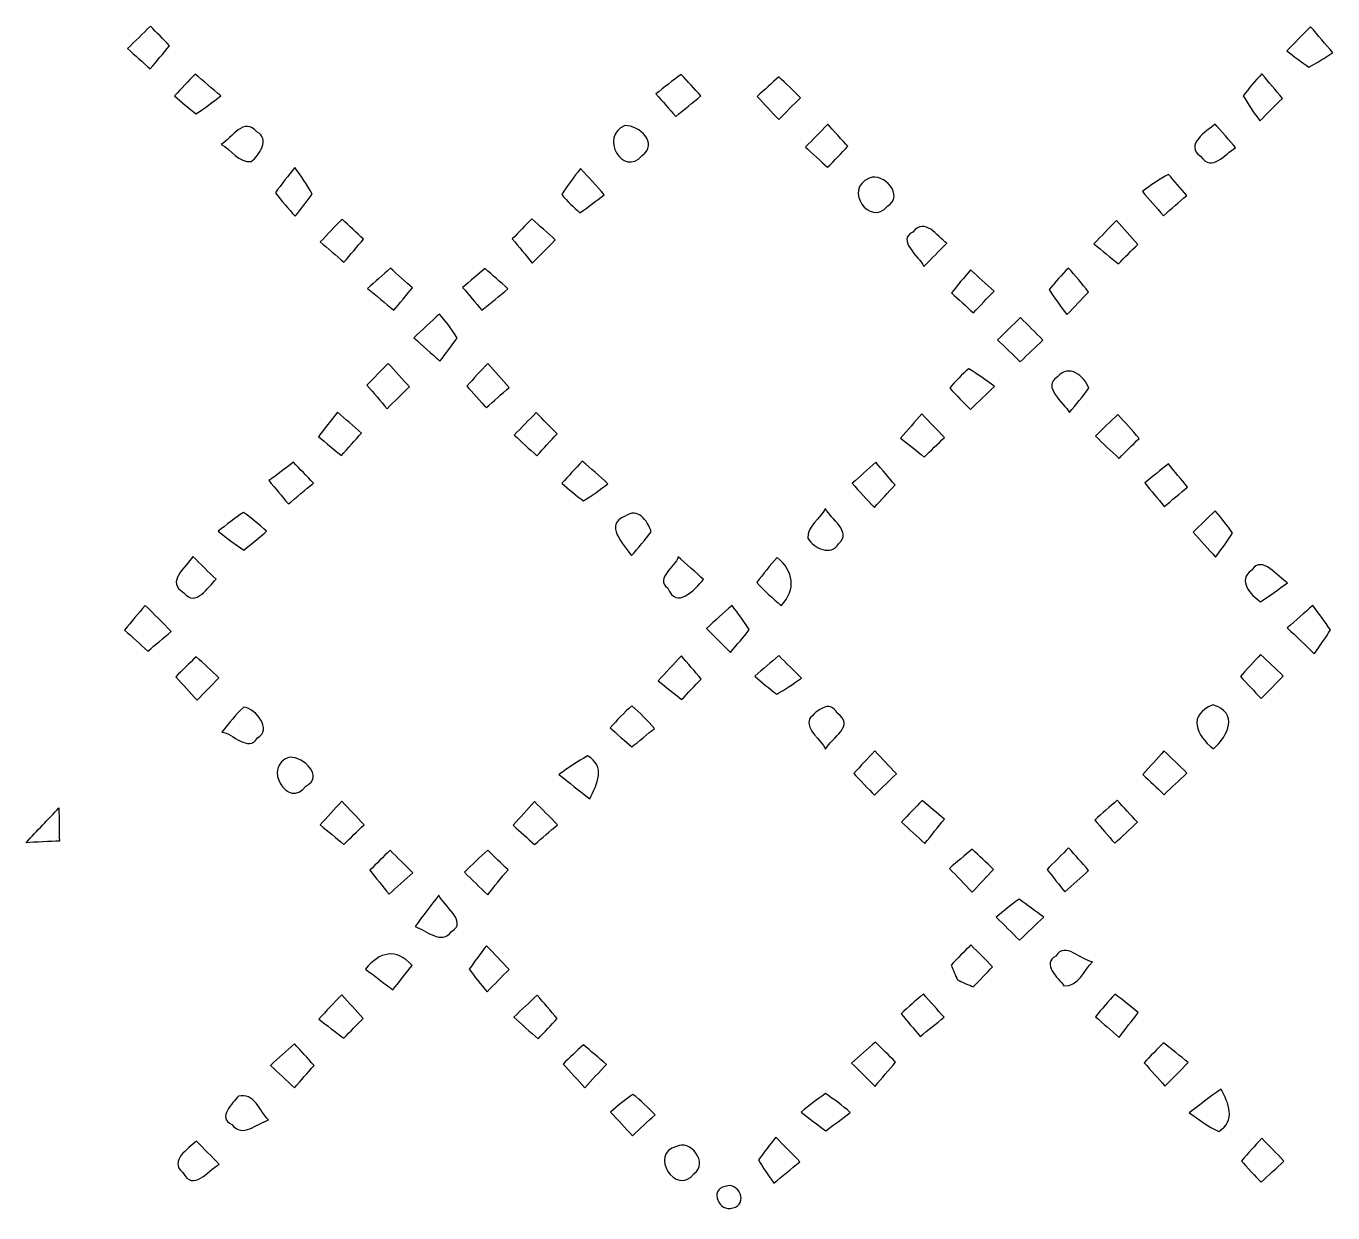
# Model space of a CAD drawing. Header units: centimetres. Extents: x -6.4 to 6.4, y -8.8 to 8.8.
# Drawn here: x -2.45 to 2.075, y -8.78 to -4.67 of the extents above; entities that cross this region are included whole.
import ezdxf

# ---------------------------------------------------------------- set-up
doc = ezdxf.new("R2010")
doc.units = ezdxf.units.CM
doc.header["$MEASUREMENT"] = 0
doc.layers.add('Camada 1', color=7, linetype='Continuous')

msp = doc.modelspace()

# ---------------------------------------------------------------- linework, layer by layer
at = {"layer": 'Camada 1'}
for points, knots in [([(-2.09868, -4.74839), (-2.07222, -4.72227), (-2.04576, -4.69618), (-2.0193, -4.67042), (-2.0193, -4.67042), (-1.99743, -4.69299), (-1.9752, -4.71557), (-1.95297, -4.73816), (-1.95297, -4.73816), (-1.97555, -4.76496), (-1.99777, -4.79142), (-2.01999, -4.81858), (-2.01999, -4.81858), (-2.04645, -4.79495), (-2.07256, -4.77166), (-2.09868, -4.74839)], [0, 0, 0, 0, 0.2, 0.2, 0.2, 0.2, 0.4, 0.4, 0.4, 0.4, 0.6, 0.6, 0.6, 0.6, 1, 1, 1, 1]), ([(1.91593, -4.7558), (1.9431, -4.72792), (1.97061, -4.70005), (1.99848, -4.67254), (1.99848, -4.67254), (2.02388, -4.70252), (2.04964, -4.73251), (2.07539, -4.76284), (2.07539, -4.76284), (2.04752, -4.77943), (2.02106, -4.79812), (1.99214, -4.81259), (1.99214, -4.81259), (1.96603, -4.79424), (1.94062, -4.77519), (1.91593, -4.7558)], [0, 0, 0, 0, 0.2, 0.2, 0.2, 0.2, 0.4, 0.4, 0.4, 0.4, 0.6, 0.6, 0.6, 0.6, 1, 1, 1, 1]), ([(-1.9364, -4.91208), (-1.9124, -4.88667), (-1.88877, -4.86163), (-1.86477, -4.83658), (-1.86477, -4.83658), (-1.83515, -4.86127), (-1.80552, -4.88667), (-1.77587, -4.91208), (-1.77587, -4.91208), (-1.8041, -4.93323), (-1.83198, -4.95511), (-1.86195, -4.97382), (-1.86195, -4.97382), (-1.8877, -4.95406), (-1.9124, -4.9336), (-1.9364, -4.91208)], [0, 0, 0, 0, 0.2, 0.2, 0.2, 0.2, 0.4, 0.4, 0.4, 0.4, 0.6, 0.6, 0.6, 0.6, 1, 1, 1, 1]), ([(-0.26882, -4.90502), (-0.24024, -4.88173), (-0.21132, -4.85951), (-0.18133, -4.83799), (-0.18133, -4.83799), (-0.15875, -4.86268), (-0.13616, -4.88738), (-0.11324, -4.91208), (-0.11324, -4.91208), (-0.14216, -4.93606), (-0.1711, -4.95969), (-0.20038, -4.98298), (-0.20038, -4.98298), (-0.22331, -4.95687), (-0.24623, -4.93077), (-0.26882, -4.90502)], [0, 0, 0, 0, 0.2, 0.2, 0.2, 0.2, 0.4, 0.4, 0.4, 0.4, 0.6, 0.6, 0.6, 0.6, 1, 1, 1, 1]), ([(1.7653, -4.91137), (1.7854, -4.88492), (1.80657, -4.85985), (1.8295, -4.83588), (1.8295, -4.83588), (1.85313, -4.86375), (1.87713, -4.89196), (1.90076, -4.92054), (1.90076, -4.92054), (1.87466, -4.94629), (1.84855, -4.9724), (1.82279, -4.99886), (1.82279, -4.99886), (1.80233, -4.97028), (1.78118, -4.94205), (1.7653, -4.91137)], [0, 0, 0, 0, 0.2, 0.2, 0.2, 0.2, 0.4, 0.4, 0.4, 0.4, 0.6, 0.6, 0.6, 0.6, 1, 1, 1, 1]), ([(0.08183, -4.91384), (0.10688, -4.89091), (0.13194, -4.86833), (0.15699, -4.84575), (0.15699, -4.84575), (0.18167, -4.86974), (0.20672, -4.89408), (0.23176, -4.91842), (0.23176, -4.91842), (0.20637, -4.94347), (0.18133, -4.96887), (0.15628, -4.99426), (0.15628, -4.99426), (0.13124, -4.96746), (0.10653, -4.9403), (0.08183, -4.91384)], [0, 0, 0, 0, 0.2, 0.2, 0.2, 0.2, 0.4, 0.4, 0.4, 0.4, 0.6, 0.6, 0.6, 0.6, 1, 1, 1, 1]), ([(-1.77446, -5.08), (-1.73708, -5.05741), (-1.69545, -4.98228), (-1.65099, -5.03695), (-1.65099, -5.03695), (-1.60548, -5.05882), (-1.64182, -5.1188), (-1.6704, -5.13927), (-1.6704, -5.13927), (-1.71379, -5.1449), (-1.73989, -5.09729), (-1.77446, -5.08)], [0, 0, 0, 0, 0.25, 0.25, 0.25, 0.25, 0.5, 0.5, 0.5, 0.5, 1, 1, 1, 1]), ([(-0.37711, -5.01509), (-0.32561, -5.01261), (-0.25893, -5.07753), (-0.31679, -5.1188), (-0.31679, -5.1188), (-0.38488, -5.19535), (-0.4646, -5.05178), (-0.37711, -5.01509)], [0, 0, 0, 0, 0.3333333, 0.3333333, 0.3333333, 0.3333333, 1, 1, 1, 1]), ([(0.2494, -5.08952), (0.27445, -5.06306), (0.3002, -5.0366), (0.32597, -5.01049), (0.32597, -5.01049), (0.34325, -5.02954), (0.37853, -5.06764), (0.39616, -5.08669), (0.39616, -5.08669), (0.37287, -5.11104), (0.34924, -5.13537), (0.32561, -5.15937), (0.32561, -5.15937), (0.30656, -5.14173), (0.26846, -5.1068), (0.2494, -5.08952)], [0, 0, 0, 0, 0.2, 0.2, 0.2, 0.2, 0.4, 0.4, 0.4, 0.4, 0.6, 0.6, 0.6, 0.6, 1, 1, 1, 1]), ([(1.61712, -5.12127), (1.56069, -5.08458), (1.63688, -5.03307), (1.66792, -5.00979), (1.66792, -5.00979), (1.68556, -5.03025), (1.72049, -5.07083), (1.73813, -5.09128), (1.73813, -5.09128), (1.70074, -5.11422), (1.65734, -5.17701), (1.61712, -5.12127)], [0, 0, 0, 0, 0.25, 0.25, 0.25, 0.25, 0.5, 0.5, 0.5, 0.5, 1, 1, 1, 1]), ([(-1.58679, -5.24791), (-1.56632, -5.21723), (-1.54235, -5.18865), (-1.5194, -5.15972), (-1.5194, -5.15972), (-1.49895, -5.19007), (-1.47601, -5.21864), (-1.45944, -5.2518), (-1.45944, -5.2518), (-1.47849, -5.2779), (-1.49789, -5.30331), (-1.51835, -5.3287), (-1.51835, -5.3287), (-1.54235, -5.3026), (-1.56527, -5.27578), (-1.58679, -5.24791)], [0, 0, 0, 0, 0.2, 0.2, 0.2, 0.2, 0.4, 0.4, 0.4, 0.4, 0.6, 0.6, 0.6, 0.6, 1, 1, 1, 1]), ([(-0.59477, -5.25392), (-0.57538, -5.22252), (-0.55245, -5.19324), (-0.53057, -5.16361), (-0.53057, -5.16361), (-0.5027, -5.1936), (-0.47519, -5.22357), (-0.44767, -5.25426), (-0.44767, -5.25426), (-0.47554, -5.27578), (-0.50341, -5.2966), (-0.53199, -5.31671), (-0.53199, -5.31671), (-0.55457, -5.29731), (-0.57572, -5.27649), (-0.59477, -5.25392)], [0, 0, 0, 0, 0.2, 0.2, 0.2, 0.2, 0.4, 0.4, 0.4, 0.4, 0.6, 0.6, 0.6, 0.6, 1, 1, 1, 1]), ([(0.46989, -5.19711), (0.51893, -5.17348), (0.59443, -5.26062), (0.53269, -5.29342), (0.53269, -5.29342), (0.47237, -5.36751), (0.37853, -5.23487), (0.46989, -5.19711)], [0, 0, 0, 0, 0.3333333, 0.3333333, 0.3333333, 0.3333333, 1, 1, 1, 1]), ([(1.41569, -5.24262), (1.44463, -5.22111), (1.4746, -5.20135), (1.506, -5.18371), (1.506, -5.18371), (1.52681, -5.20805), (1.54763, -5.23239), (1.56915, -5.25673), (1.56915, -5.25673), (1.54199, -5.28002), (1.51553, -5.30331), (1.48907, -5.32729), (1.48907, -5.32729), (1.46437, -5.29872), (1.43968, -5.27085), (1.41569, -5.24262)], [0, 0, 0, 0, 0.2, 0.2, 0.2, 0.2, 0.4, 0.4, 0.4, 0.4, 0.6, 0.6, 0.6, 0.6, 1, 1, 1, 1]), ([(-1.43121, -5.4176), (-1.40652, -5.39114), (-1.38148, -5.36468), (-1.35607, -5.33929), (-1.35607, -5.33929), (-1.33139, -5.36222), (-1.30668, -5.38514), (-1.28164, -5.40843), (-1.28164, -5.40843), (-1.30457, -5.43489), (-1.32679, -5.46135), (-1.34937, -5.48815), (-1.34937, -5.48815), (-1.37653, -5.46452), (-1.40404, -5.44089), (-1.43121, -5.4176)], [0, 0, 0, 0, 0.2, 0.2, 0.2, 0.2, 0.4, 0.4, 0.4, 0.4, 0.6, 0.6, 0.6, 0.6, 1, 1, 1, 1]), ([(-0.69885, -5.33752), (-0.67168, -5.36187), (-0.64452, -5.38621), (-0.61736, -5.4109), (-0.61736, -5.4109), (-0.64381, -5.43736), (-0.67027, -5.46417), (-0.69708, -5.49098), (-0.69708, -5.49098), (-0.72036, -5.46276), (-0.74329, -5.43489), (-0.76658, -5.40737), (-0.76658, -5.40737), (-0.744, -5.38409), (-0.72143, -5.36081), (-0.69885, -5.33752)], [0, 0, 0, 0, 0.2, 0.2, 0.2, 0.2, 0.4, 0.4, 0.4, 0.4, 0.6, 0.6, 0.6, 0.6, 1, 1, 1, 1]), ([(0.62089, -5.38339), (0.66498, -5.33259), (0.70202, -5.39644), (0.73837, -5.4222), (0.73837, -5.4222), (0.71191, -5.44865), (0.68579, -5.47546), (0.65933, -5.50228), (0.65933, -5.50228), (0.6424, -5.4691), (0.56339, -5.4109), (0.62089, -5.38339)], [0, 0, 0, 0, 0.25, 0.25, 0.25, 0.25, 0.5, 0.5, 0.5, 0.5, 1, 1, 1, 1]), ([(1.24812, -5.4243), (1.27387, -5.39715), (1.29962, -5.37033), (1.32574, -5.34353), (1.32574, -5.34353), (1.35008, -5.37104), (1.37478, -5.39855), (1.39982, -5.42642), (1.39982, -5.42642), (1.37724, -5.44865), (1.35466, -5.47088), (1.33278, -5.4938), (1.33278, -5.4938), (1.30422, -5.47051), (1.27599, -5.44759), (1.24812, -5.4243)], [0, 0, 0, 0, 0.2, 0.2, 0.2, 0.2, 0.4, 0.4, 0.4, 0.4, 0.6, 0.6, 0.6, 0.6, 1, 1, 1, 1]), ([(-1.26787, -5.57917), (-1.24142, -5.55554), (-1.21462, -5.53225), (-1.18816, -5.50898), (-1.18816, -5.50898), (-1.1691, -5.52591), (-1.131, -5.56012), (-1.11195, -5.57705), (-1.11195, -5.57705), (-1.12818, -5.59647), (-1.15992, -5.63457), (-1.17615, -5.65396), (-1.17615, -5.65396), (-1.20685, -5.62892), (-1.23754, -5.60422), (-1.26787, -5.57917)], [0, 0, 0, 0, 0.2, 0.2, 0.2, 0.2, 0.4, 0.4, 0.4, 0.4, 0.6, 0.6, 0.6, 0.6, 1, 1, 1, 1]), ([(-0.86042, -5.50969), (-0.83431, -5.53332), (-0.80822, -5.55625), (-0.78139, -5.57988), (-0.78139, -5.57988), (-0.81104, -5.60528), (-0.84101, -5.62997), (-0.87171, -5.65431), (-0.87171, -5.65431), (-0.89393, -5.62785), (-0.91617, -5.60139), (-0.93839, -5.5753), (-0.93839, -5.5753), (-0.91263, -5.55342), (-0.88652, -5.53154), (-0.86042, -5.50969)], [0, 0, 0, 0, 0.2, 0.2, 0.2, 0.2, 0.4, 0.4, 0.4, 0.4, 0.6, 0.6, 0.6, 0.6, 1, 1, 1, 1]), ([(0.82055, -5.51427), (0.84737, -5.53861), (0.87488, -5.56331), (0.90204, -5.58799), (0.90204, -5.58799), (0.87806, -5.61304), (0.85407, -5.63808), (0.83043, -5.66349), (0.83043, -5.66349), (0.80503, -5.6402), (0.77964, -5.61693), (0.75459, -5.59435), (0.75459, -5.59435), (0.77645, -5.56753), (0.79833, -5.54073), (0.82055, -5.51427)], [0, 0, 0, 0, 0.2, 0.2, 0.2, 0.2, 0.4, 0.4, 0.4, 0.4, 0.6, 0.6, 0.6, 0.6, 1, 1, 1, 1]), ([(1.0929, -5.5827), (1.11407, -5.55695), (1.13629, -5.53191), (1.15992, -5.50827), (1.15992, -5.50827), (1.18356, -5.53507), (1.20685, -5.56294), (1.22943, -5.59118), (1.22943, -5.59118), (1.20438, -5.61693), (1.17934, -5.64303), (1.15464, -5.66914), (1.15464, -5.66914), (1.13312, -5.64091), (1.1109, -5.61269), (1.0929, -5.5827)], [0, 0, 0, 0, 0.2, 0.2, 0.2, 0.2, 0.4, 0.4, 0.4, 0.4, 0.6, 0.6, 0.6, 0.6, 1, 1, 1, 1]), ([(-1.10771, -5.74957), (-1.07809, -5.72206), (-1.04846, -5.69419), (-1.01847, -5.66737), (-1.01847, -5.66737), (-0.99589, -5.69312), (-0.97542, -5.72099), (-0.95744, -5.75062), (-0.95744, -5.75062), (-0.97683, -5.77778), (-0.99659, -5.8046), (-1.01706, -5.83106), (-1.01706, -5.83106), (-1.04739, -5.80354), (-1.07738, -5.77639), (-1.10771, -5.74957)], [0, 0, 0, 0, 0.2, 0.2, 0.2, 0.2, 0.4, 0.4, 0.4, 0.4, 0.6, 0.6, 0.6, 0.6, 1, 1, 1, 1]), ([(0.91405, -5.75734), (0.94051, -5.73158), (0.96697, -5.70547), (0.99342, -5.67972), (0.99342, -5.67972), (1.01917, -5.70547), (1.04527, -5.73158), (1.07138, -5.75804), (1.07138, -5.75804), (1.04493, -5.78272), (1.01847, -5.80743), (0.99272, -5.83282), (0.99272, -5.83282), (0.97296, -5.81413), (0.9338, -5.77639), (0.91405, -5.75734)], [0, 0, 0, 0, 0.2, 0.2, 0.2, 0.2, 0.4, 0.4, 0.4, 0.4, 0.6, 0.6, 0.6, 0.6, 1, 1, 1, 1]), ([(-1.27, -5.91431), (-1.24529, -5.88892), (-1.22096, -5.86351), (-1.19627, -5.83847), (-1.19627, -5.83847), (-1.17193, -5.86527), (-1.14757, -5.89244), (-1.12289, -5.91996), (-1.12289, -5.91996), (-1.14899, -5.94465), (-1.17474, -5.97005), (-1.20015, -5.99546), (-1.20015, -5.99546), (-1.22273, -5.96723), (-1.246, -5.94042), (-1.27, -5.91431)], [0, 0, 0, 0, 0.2, 0.2, 0.2, 0.2, 0.4, 0.4, 0.4, 0.4, 0.6, 0.6, 0.6, 0.6, 1, 1, 1, 1]), ([(-0.92392, -5.91714), (-0.89992, -5.89033), (-0.87558, -5.86422), (-0.8509, -5.83847), (-0.8509, -5.83847), (-0.82656, -5.86598), (-0.80186, -5.89385), (-0.77716, -5.92137), (-0.77716, -5.92137), (-0.80327, -5.94501), (-0.82973, -5.9683), (-0.85619, -5.99157), (-0.85619, -5.99157), (-0.87312, -5.97288), (-0.90699, -5.93548), (-0.92392, -5.91714)], [0, 0, 0, 0, 0.2, 0.2, 0.2, 0.2, 0.4, 0.4, 0.4, 0.4, 0.6, 0.6, 0.6, 0.6, 1, 1, 1, 1]), ([(0.7486, -5.9242), (0.7687, -5.89986), (0.79058, -5.87728), (0.81421, -5.85681), (0.81421, -5.85681), (0.8449, -5.8755), (0.87417, -5.89704), (0.90382, -5.91819), (0.90382, -5.91819), (0.87595, -5.94465), (0.84842, -5.9711), (0.82091, -5.99756), (0.82091, -5.99756), (0.79621, -5.97358), (0.77116, -5.94959), (0.7486, -5.9242)], [0, 0, 0, 0, 0.2, 0.2, 0.2, 0.2, 0.4, 0.4, 0.4, 0.4, 0.6, 0.6, 0.6, 0.6, 1, 1, 1, 1]), ([(1.12218, -5.88468), (1.16134, -5.83917), (1.2132, -5.88044), (1.22977, -5.9242), (1.22977, -5.9242), (1.2086, -5.95312), (1.18638, -5.98099), (1.16311, -6.0085), (1.16311, -6.0085), (1.1444, -5.97429), (1.06503, -5.91889), (1.12218, -5.88468)], [0, 0, 0, 0, 0.25, 0.25, 0.25, 0.25, 0.5, 0.5, 0.5, 0.5, 1, 1, 1, 1]), ([(-1.37159, -6.00745), (-1.34408, -6.03144), (-1.31655, -6.05542), (-1.28905, -6.08012), (-1.28905, -6.08012), (-1.31197, -6.10551), (-1.33526, -6.13127), (-1.35819, -6.15738), (-1.35819, -6.15738), (-1.38465, -6.1355), (-1.41145, -6.11363), (-1.43756, -6.09211), (-1.43756, -6.09211), (-1.41569, -6.06354), (-1.39381, -6.03532), (-1.37159, -6.00745)], [0, 0, 0, 0, 0.2, 0.2, 0.2, 0.2, 0.4, 0.4, 0.4, 0.4, 0.6, 0.6, 0.6, 0.6, 1, 1, 1, 1]), ([(-0.75988, -6.08646), (-0.73447, -6.06036), (-0.70908, -6.03462), (-0.68367, -6.00886), (-0.68367, -6.00886), (-0.6597, -6.03284), (-0.6357, -6.05754), (-0.61136, -6.08188), (-0.61136, -6.08188), (-0.63465, -6.10729), (-0.65792, -6.13304), (-0.68121, -6.15879), (-0.68121, -6.15879), (-0.70767, -6.13445), (-0.73377, -6.11046), (-0.75988, -6.08646)], [0, 0, 0, 0, 0.2, 0.2, 0.2, 0.2, 0.4, 0.4, 0.4, 0.4, 0.6, 0.6, 0.6, 0.6, 1, 1, 1, 1]), ([(0.65158, -6.01345), (0.67768, -6.04061), (0.70379, -6.06777), (0.73025, -6.09528), (0.73025, -6.09528), (0.70696, -6.11752), (0.68333, -6.14009), (0.6604, -6.16267), (0.6604, -6.16267), (0.63287, -6.14079), (0.60537, -6.11893), (0.57784, -6.0974), (0.57784, -6.0974), (0.60218, -6.06918), (0.62688, -6.04131), (0.65158, -6.01345)], [0, 0, 0, 0, 0.2, 0.2, 0.2, 0.2, 0.4, 0.4, 0.4, 0.4, 0.6, 0.6, 0.6, 0.6, 1, 1, 1, 1]), ([(1.33068, -6.0152), (1.35573, -6.04237), (1.38041, -6.06989), (1.40475, -6.09811), (1.40475, -6.09811), (1.38112, -6.12104), (1.35784, -6.14398), (1.3349, -6.16725), (1.3349, -6.16725), (1.30703, -6.14221), (1.27987, -6.11645), (1.25341, -6.09035), (1.25341, -6.09035), (1.27881, -6.06495), (1.30457, -6.0399), (1.33068, -6.0152)], [0, 0, 0, 0, 0.2, 0.2, 0.2, 0.2, 0.4, 0.4, 0.4, 0.4, 0.6, 0.6, 0.6, 0.6, 1, 1, 1, 1]), ([(-1.60937, -6.24451), (-1.5808, -6.22335), (-1.55222, -6.20218), (-1.524, -6.18067), (-1.524, -6.18067), (-1.50142, -6.20465), (-1.47849, -6.22864), (-1.4552, -6.25264), (-1.4552, -6.25264), (-1.48378, -6.27732), (-1.5127, -6.30166), (-1.54199, -6.32529), (-1.54199, -6.32529), (-1.56457, -6.29813), (-1.58715, -6.27097), (-1.60937, -6.24451)], [0, 0, 0, 0, 0.2, 0.2, 0.2, 0.2, 0.4, 0.4, 0.4, 0.4, 0.6, 0.6, 0.6, 0.6, 1, 1, 1, 1]), ([(-0.59477, -6.25369), (-0.5715, -6.22828), (-0.54785, -6.20289), (-0.52458, -6.17748), (-0.52458, -6.17748), (-0.49388, -6.20218), (-0.46426, -6.22828), (-0.43532, -6.25544), (-0.43532, -6.25544), (-0.46248, -6.27661), (-0.49072, -6.29637), (-0.51964, -6.31472), (-0.51964, -6.31472), (-0.54575, -6.29532), (-0.5708, -6.27486), (-0.59477, -6.25369)], [0, 0, 0, 0, 0.2, 0.2, 0.2, 0.2, 0.4, 0.4, 0.4, 0.4, 0.6, 0.6, 0.6, 0.6, 1, 1, 1, 1]), ([(0.41063, -6.25369), (0.4378, -6.22935), (0.46531, -6.20501), (0.49247, -6.18067), (0.49247, -6.18067), (0.51469, -6.20676), (0.53693, -6.23288), (0.55915, -6.25934), (0.55915, -6.25934), (0.53516, -6.28509), (0.51118, -6.31119), (0.48753, -6.3373), (0.48753, -6.3373), (0.46143, -6.30977), (0.43568, -6.28156), (0.41063, -6.25369)], [0, 0, 0, 0, 0.2, 0.2, 0.2, 0.2, 0.4, 0.4, 0.4, 0.4, 0.6, 0.6, 0.6, 0.6, 1, 1, 1, 1]), ([(1.42416, -6.25193), (1.45097, -6.23005), (1.47849, -6.20818), (1.506, -6.18666), (1.506, -6.18666), (1.52788, -6.21312), (1.5501, -6.23992), (1.57232, -6.26709), (1.57232, -6.26709), (1.54515, -6.28896), (1.51835, -6.31189), (1.49153, -6.33448), (1.49153, -6.33448), (1.46897, -6.3066), (1.44638, -6.27944), (1.42416, -6.25193)], [0, 0, 0, 0, 0.2, 0.2, 0.2, 0.2, 0.4, 0.4, 0.4, 0.4, 0.6, 0.6, 0.6, 0.6, 1, 1, 1, 1]), ([(-0.37499, -6.36798), (-0.33197, -6.33552), (-0.2981, -6.38245), (-0.28575, -6.42126), (-0.28575, -6.42126), (-0.30656, -6.45018), (-0.32948, -6.4777), (-0.35382, -6.50416), (-0.35382, -6.50416), (-0.37889, -6.46606), (-0.45191, -6.39444), (-0.37499, -6.36798)], [0, 0, 0, 0, 0.25, 0.25, 0.25, 0.25, 0.5, 0.5, 0.5, 0.5, 1, 1, 1, 1]), ([(-1.7854, -6.4195), (-1.75612, -6.39726), (-1.72755, -6.37399), (-1.69686, -6.35458), (-1.69686, -6.35458), (-1.66933, -6.3747), (-1.64287, -6.39655), (-1.61748, -6.41984), (-1.61748, -6.41984), (-1.64287, -6.44277), (-1.66933, -6.4643), (-1.6965, -6.48511), (-1.6965, -6.48511), (-1.7279, -6.46499), (-1.75612, -6.44172), (-1.7854, -6.4195)], [0, 0, 0, 0, 0.2, 0.2, 0.2, 0.2, 0.4, 0.4, 0.4, 0.4, 0.6, 0.6, 0.6, 0.6, 1, 1, 1, 1]), ([(0.25717, -6.44418), (0.25471, -6.4015), (0.29951, -6.3754), (0.3182, -6.34118), (0.3182, -6.34118), (0.33584, -6.3768), (0.41205, -6.4216), (0.36371, -6.46289), (0.36371, -6.46289), (0.33937, -6.50769), (0.27693, -6.47805), (0.25717, -6.44418)], [0, 0, 0, 0, 0.25, 0.25, 0.25, 0.25, 0.5, 0.5, 0.5, 0.5, 1, 1, 1, 1]), ([(1.59137, -6.42301), (1.61678, -6.39833), (1.64217, -6.37399), (1.66792, -6.34929), (1.66792, -6.34929), (1.68909, -6.37363), (1.70921, -6.39903), (1.7279, -6.42584), (1.7279, -6.42584), (1.71026, -6.45478), (1.68945, -6.48158), (1.66933, -6.50909), (1.66933, -6.50909), (1.64324, -6.48017), (1.61712, -6.45159), (1.59137, -6.42301)], [0, 0, 0, 0, 0.2, 0.2, 0.2, 0.2, 0.4, 0.4, 0.4, 0.4, 0.6, 0.6, 0.6, 0.6, 1, 1, 1, 1]), ([(-1.90358, -6.63292), (-1.96849, -6.59377), (-1.89688, -6.54755), (-1.87289, -6.50699), (-1.87289, -6.50699), (-1.84608, -6.53308), (-1.81926, -6.55954), (-1.79246, -6.586), (-1.79246, -6.586), (-1.82104, -6.61387), (-1.86231, -6.68372), (-1.90358, -6.63292)], [0, 0, 0, 0, 0.25, 0.25, 0.25, 0.25, 0.5, 0.5, 0.5, 0.5, 1, 1, 1, 1]), ([(-0.22825, -6.61634), (-0.27305, -6.58176), (-0.20109, -6.54261), (-0.19156, -6.50875), (-0.19156, -6.50875), (-0.16968, -6.52814), (-0.12593, -6.56695), (-0.10407, -6.58636), (-0.10407, -6.58636), (-0.13511, -6.62235), (-0.19719, -6.69254), (-0.22825, -6.61634)], [0, 0, 0, 0, 0.25, 0.25, 0.25, 0.25, 0.5, 0.5, 0.5, 0.5, 1, 1, 1, 1]), ([(0.08042, -6.59729), (0.10266, -6.56731), (0.12629, -6.53837), (0.15098, -6.51016), (0.15098, -6.51016), (0.20884, -6.55954), (0.21731, -6.61846), (0.1651, -6.67773), (0.1651, -6.67773), (0.13582, -6.65161), (0.10617, -6.62657), (0.08042, -6.59729)], [0, 0, 0, 0, 0.25, 0.25, 0.25, 0.25, 0.5, 0.5, 0.5, 0.5, 1, 1, 1, 1]), ([(1.79422, -6.55425), (1.8302, -6.50027), (1.88453, -6.57789), (1.91805, -6.59799), (1.91805, -6.59799), (1.8877, -6.62094), (1.85666, -6.64316), (1.82491, -6.66433), (1.82491, -6.66433), (1.79105, -6.63999), (1.74378, -6.59058), (1.79422, -6.55425)], [0, 0, 0, 0, 0.25, 0.25, 0.25, 0.25, 0.5, 0.5, 0.5, 0.5, 1, 1, 1, 1]), ([(-2.03763, -6.67631), (-2.0073, -6.70594), (-1.97767, -6.73629), (-1.94804, -6.76733), (-1.94804, -6.76733), (-1.9752, -6.78956), (-2.00166, -6.81248), (-2.02847, -6.83506), (-2.02847, -6.83506), (-2.05563, -6.81036), (-2.08244, -6.78602), (-2.10925, -6.76205), (-2.10925, -6.76205), (-2.08526, -6.73311), (-2.06162, -6.70453), (-2.03763, -6.67631)], [0, 0, 0, 0, 0.2, 0.2, 0.2, 0.2, 0.4, 0.4, 0.4, 0.4, 0.6, 0.6, 0.6, 0.6, 1, 1, 1, 1]), ([(-0.09384, -6.75604), (-0.06456, -6.72923), (-0.03493, -6.70277), (-0.00528, -6.67666), (-0.00528, -6.67666), (0.01517, -6.70348), (0.03493, -6.73135), (0.05432, -6.75993), (0.05432, -6.75993), (0.03386, -6.78744), (0.01093, -6.81284), (-0.01093, -6.8393), (-0.01093, -6.8393), (-0.0388, -6.81143), (-0.06631, -6.7839), (-0.09384, -6.75604)], [0, 0, 0, 0, 0.2, 0.2, 0.2, 0.2, 0.4, 0.4, 0.4, 0.4, 0.6, 0.6, 0.6, 0.6, 1, 1, 1, 1]), ([(1.91769, -6.75428), (1.94697, -6.72818), (1.97626, -6.70277), (2.00589, -6.67702), (2.00589, -6.67702), (2.02671, -6.70453), (2.04716, -6.7324), (2.06691, -6.76098), (2.06691, -6.76098), (2.05069, -6.78992), (2.02988, -6.81601), (2.01117, -6.84388), (2.01117, -6.84388), (1.97979, -6.81389), (1.94839, -6.7839), (1.91769, -6.75428)], [0, 0, 0, 0, 0.2, 0.2, 0.2, 0.2, 0.4, 0.4, 0.4, 0.4, 0.6, 0.6, 0.6, 0.6, 1, 1, 1, 1]), ([(-1.8609, -6.85446), (-1.83479, -6.87846), (-1.80869, -6.90279), (-1.78257, -6.9275), (-1.78257, -6.9275), (-1.80764, -6.95325), (-1.83303, -6.979), (-1.85807, -7.0051), (-1.85807, -7.0051), (-1.88277, -6.97793), (-1.90746, -6.95077), (-1.93216, -6.92396), (-1.93216, -6.92396), (-1.90853, -6.90068), (-1.88489, -6.8774), (-1.8609, -6.85446)], [0, 0, 0, 0, 0.2, 0.2, 0.2, 0.2, 0.4, 0.4, 0.4, 0.4, 0.6, 0.6, 0.6, 0.6, 1, 1, 1, 1]), ([(-0.26105, -6.93737), (-0.23424, -6.90845), (-0.20742, -6.88021), (-0.18097, -6.85129), (-0.18097, -6.85129), (-0.15804, -6.87775), (-0.13475, -6.90457), (-0.11219, -6.93173), (-0.11219, -6.93173), (-0.13475, -6.95501), (-0.15733, -6.979), (-0.17992, -7.00298), (-0.17992, -7.00298), (-0.20708, -6.98076), (-0.23424, -6.95888), (-0.26105, -6.93737)], [0, 0, 0, 0, 0.2, 0.2, 0.2, 0.2, 0.4, 0.4, 0.4, 0.4, 0.6, 0.6, 0.6, 0.6, 1, 1, 1, 1]), ([(0.07372, -6.9215), (0.10125, -6.89751), (0.12876, -6.87387), (0.15628, -6.85058), (0.15628, -6.85058), (0.18238, -6.87634), (0.20884, -6.90209), (0.23495, -6.92855), (0.23495, -6.92855), (0.20708, -6.9476), (0.17921, -6.96701), (0.14958, -6.98394), (0.14958, -6.98394), (0.12312, -6.96419), (0.09806, -6.94336), (0.07372, -6.9215)], [0, 0, 0, 0, 0.2, 0.2, 0.2, 0.2, 0.4, 0.4, 0.4, 0.4, 0.6, 0.6, 0.6, 0.6, 1, 1, 1, 1]), ([(1.82491, -6.84705), (1.85103, -6.87139), (1.87749, -6.89609), (1.90358, -6.92114), (1.90358, -6.92114), (1.88419, -6.9409), (1.84608, -6.97971), (1.82703, -6.99947), (1.82703, -6.99947), (1.80304, -6.97335), (1.77906, -6.94796), (1.75506, -6.92221), (1.75506, -6.92221), (1.77236, -6.9035), (1.80728, -6.86611), (1.82491, -6.84705)], [0, 0, 0, 0, 0.2, 0.2, 0.2, 0.2, 0.4, 0.4, 0.4, 0.4, 0.6, 0.6, 0.6, 0.6, 1, 1, 1, 1]), ([(0.26282, -7.06895), (0.2868, -7.04285), (0.33197, -7.00017), (0.35877, -7.0499), (0.35877, -7.0499), (0.42298, -7.09188), (0.34113, -7.13493), (0.31784, -7.17444), (0.31784, -7.17444), (0.30373, -7.13846), (0.24906, -7.11164), (0.26282, -7.06895)], [0, 0, 0, 0, 0.25, 0.25, 0.25, 0.25, 0.5, 0.5, 0.5, 0.5, 1, 1, 1, 1]), ([(-1.7727, -7.11517), (-1.748, -7.08518), (-1.72473, -7.0545), (-1.69615, -7.02839), (-1.69615, -7.02839), (-1.65417, -7.03509), (-1.59631, -7.106), (-1.64923, -7.13563), (-1.64923, -7.13563), (-1.68027, -7.18679), (-1.73426, -7.11941), (-1.7727, -7.11517)], [0, 0, 0, 0, 0.25, 0.25, 0.25, 0.25, 0.5, 0.5, 0.5, 0.5, 1, 1, 1, 1]), ([(-0.42757, -7.10035), (-0.40357, -7.0739), (-0.37958, -7.04744), (-0.35207, -7.02415), (-0.35207, -7.02415), (-0.32419, -7.04814), (-0.29915, -7.07531), (-0.2741, -7.10282), (-0.2741, -7.10282), (-0.29386, -7.1187), (-0.33267, -7.15044), (-0.35207, -7.16667), (-0.35207, -7.16667), (-0.37112, -7.1501), (-0.40886, -7.11694), (-0.42757, -7.10035)], [0, 0, 0, 0, 0.2, 0.2, 0.2, 0.2, 0.4, 0.4, 0.4, 0.4, 0.6, 0.6, 0.6, 0.6, 1, 1, 1, 1]), ([(1.66158, -7.17337), (1.60126, -7.12645), (1.57161, -7.0559), (1.66017, -7.02098), (1.66017, -7.02098), (1.74978, -7.04919), (1.7145, -7.12611), (1.66158, -7.17337)], [0, 0, 0, 0, 0.3333333, 0.3333333, 0.3333333, 0.3333333, 1, 1, 1, 1]), ([(0.41627, -7.25874), (0.44026, -7.23229), (0.4646, -7.20653), (0.48894, -7.18043), (0.48894, -7.18043), (0.51364, -7.20653), (0.53869, -7.23299), (0.56373, -7.25945), (0.56373, -7.25945), (0.53833, -7.28415), (0.51293, -7.30885), (0.48753, -7.3339), (0.48753, -7.3339), (0.46955, -7.31519), (0.43427, -7.27745), (0.41627, -7.25874)], [0, 0, 0, 0, 0.2, 0.2, 0.2, 0.2, 0.4, 0.4, 0.4, 0.4, 0.6, 0.6, 0.6, 0.6, 1, 1, 1, 1]), ([(1.41781, -7.26227), (1.4418, -7.23477), (1.46614, -7.2076), (1.49048, -7.18043), (1.49048, -7.18043), (1.51694, -7.20548), (1.54374, -7.23159), (1.5702, -7.25735), (1.5702, -7.25735), (1.54374, -7.28169), (1.51729, -7.30708), (1.49083, -7.33212), (1.49083, -7.33212), (1.46649, -7.30849), (1.44215, -7.2852), (1.41781, -7.26227)], [0, 0, 0, 0, 0.2, 0.2, 0.2, 0.2, 0.4, 0.4, 0.4, 0.4, 0.6, 0.6, 0.6, 0.6, 1, 1, 1, 1]), ([(-1.5374, -7.20266), (-1.48872, -7.20054), (-1.4171, -7.26897), (-1.48096, -7.3025), (-1.48096, -7.3025), (-1.5434, -7.38786), (-1.63547, -7.22982), (-1.5374, -7.20266)], [0, 0, 0, 0, 0.3333333, 0.3333333, 0.3333333, 0.3333333, 1, 1, 1, 1]), ([(-0.60501, -7.26227), (-0.57291, -7.23935), (-0.54081, -7.21606), (-0.50587, -7.19807), (-0.50587, -7.19807), (-0.44062, -7.23194), (-0.47378, -7.2965), (-0.49776, -7.34589), (-0.49776, -7.34589), (-0.53374, -7.31838), (-0.56973, -7.29051), (-0.60501, -7.26227)], [0, 0, 0, 0, 0.25, 0.25, 0.25, 0.25, 0.5, 0.5, 0.5, 0.5, 1, 1, 1, 1]), ([(-1.35714, -7.35471), (-1.33103, -7.38152), (-1.30527, -7.40903), (-1.27987, -7.43654), (-1.27987, -7.43654), (-1.30315, -7.45878), (-1.32644, -7.48171), (-1.34937, -7.50429), (-1.34937, -7.50429), (-1.37688, -7.48171), (-1.40441, -7.45912), (-1.43157, -7.43691), (-1.43157, -7.43691), (-1.40687, -7.40938), (-1.38219, -7.38187), (-1.35714, -7.35471)], [0, 0, 0, 0, 0.2, 0.2, 0.2, 0.2, 0.4, 0.4, 0.4, 0.4, 0.6, 0.6, 0.6, 0.6, 1, 1, 1, 1]), ([(-0.68967, -7.35612), (-0.66321, -7.38222), (-0.63641, -7.40903), (-0.60959, -7.4362), (-0.60959, -7.4362), (-0.63641, -7.45878), (-0.66286, -7.48171), (-0.68932, -7.505), (-0.68932, -7.505), (-0.71402, -7.48242), (-0.73871, -7.46019), (-0.76341, -7.43795), (-0.76341, -7.43795), (-0.73907, -7.41045), (-0.71437, -7.38292), (-0.68967, -7.35612)], [0, 0, 0, 0, 0.2, 0.2, 0.2, 0.2, 0.4, 0.4, 0.4, 0.4, 0.6, 0.6, 0.6, 0.6, 1, 1, 1, 1]), ([(0.65334, -7.35188), (0.67875, -7.3734), (0.70414, -7.39493), (0.73025, -7.4168), (0.73025, -7.4168), (0.70731, -7.44466), (0.68474, -7.47289), (0.6625, -7.50111), (0.6625, -7.50111), (0.63534, -7.47642), (0.60854, -7.45137), (0.58173, -7.42667), (0.58173, -7.42667), (0.60537, -7.40163), (0.62934, -7.37658), (0.65334, -7.35188)], [0, 0, 0, 0, 0.2, 0.2, 0.2, 0.2, 0.4, 0.4, 0.4, 0.4, 0.6, 0.6, 0.6, 0.6, 1, 1, 1, 1]), ([(1.2506, -7.41997), (1.27635, -7.39668), (1.30245, -7.3741), (1.32856, -7.35153), (1.32856, -7.35153), (1.35183, -7.37658), (1.37512, -7.40233), (1.39876, -7.42772), (1.39876, -7.42772), (1.3723, -7.45172), (1.3462, -7.47606), (1.32009, -7.5004), (1.32009, -7.5004), (1.29645, -7.47323), (1.27353, -7.44643), (1.2506, -7.41997)], [0, 0, 0, 0, 0.2, 0.2, 0.2, 0.2, 0.4, 0.4, 0.4, 0.4, 0.6, 0.6, 0.6, 0.6, 1, 1, 1, 1]), ([(-2.45004, -7.49828), (-2.45004, -7.49828), (-2.45004, -7.49828), (-2.45004, -7.49828), (-2.45004, -7.49828), (-2.42147, -7.49687), (-2.36361, -7.49406), (-2.33503, -7.49265), (-2.33503, -7.49265), (-2.33574, -7.45418), (-2.3361, -7.4161), (-2.33644, -7.37799), (-2.33644, -7.37799), (-2.37455, -7.41785), (-2.41299, -7.45771), (-2.45004, -7.49828)], [0, 0, 0, 0, 0.2, 0.2, 0.2, 0.2, 0.4, 0.4, 0.4, 0.4, 0.6, 0.6, 0.6, 0.6, 1, 1, 1, 1]), ([(-1.18957, -7.52474), (-1.16346, -7.55049), (-1.13736, -7.57624), (-1.1109, -7.60236), (-1.1109, -7.60236), (-1.13841, -7.62669), (-1.16592, -7.6514), (-1.19308, -7.67608), (-1.19308, -7.67608), (-1.21567, -7.64821), (-1.23789, -7.6207), (-1.25976, -7.59354), (-1.25976, -7.59354), (-1.23647, -7.57061), (-1.2132, -7.54768), (-1.18957, -7.52474)], [0, 0, 0, 0, 0.2, 0.2, 0.2, 0.2, 0.4, 0.4, 0.4, 0.4, 0.6, 0.6, 0.6, 0.6, 1, 1, 1, 1]), ([(-0.93239, -7.6006), (-0.90557, -7.57449), (-0.87877, -7.54909), (-0.85124, -7.52403), (-0.85124, -7.52403), (-0.82832, -7.54698), (-0.80468, -7.56954), (-0.78105, -7.59249), (-0.78105, -7.59249), (-0.80573, -7.62034), (-0.82868, -7.64928), (-0.85124, -7.67927), (-0.85124, -7.67927), (-0.87841, -7.65281), (-0.90523, -7.62635), (-0.93239, -7.6006)], [0, 0, 0, 0, 0.2, 0.2, 0.2, 0.2, 0.4, 0.4, 0.4, 0.4, 0.6, 0.6, 0.6, 0.6, 1, 1, 1, 1]), ([(0.74753, -7.58718), (0.77364, -7.56462), (0.8001, -7.54274), (0.82656, -7.52086), (0.82656, -7.52086), (0.8509, -7.54379), (0.87524, -7.56742), (0.89958, -7.59071), (0.89958, -7.59071), (0.87488, -7.61683), (0.85054, -7.64329), (0.8262, -7.67009), (0.8262, -7.67009), (0.7994, -7.64222), (0.77328, -7.61471), (0.74753, -7.58718)], [0, 0, 0, 0, 0.2, 0.2, 0.2, 0.2, 0.4, 0.4, 0.4, 0.4, 0.6, 0.6, 0.6, 0.6, 1, 1, 1, 1]), ([(1.15992, -7.51628), (1.18321, -7.54203), (1.20685, -7.56742), (1.22943, -7.59424), (1.22943, -7.59424), (1.20368, -7.6207), (1.17474, -7.64399), (1.14687, -7.66833), (1.14687, -7.66833), (1.13171, -7.64928), (1.10101, -7.61047), (1.08549, -7.59107), (1.08549, -7.59107), (1.10418, -7.57237), (1.14158, -7.53497), (1.15992, -7.51628)], [0, 0, 0, 0, 0.2, 0.2, 0.2, 0.2, 0.4, 0.4, 0.4, 0.4, 0.6, 0.6, 0.6, 0.6, 1, 1, 1, 1]), ([(-1.10277, -7.78898), (-1.07631, -7.75194), (-1.04846, -7.7156), (-1.02059, -7.67997), (-1.02059, -7.67997), (-1.00507, -7.71701), (-0.91863, -7.77168), (-0.97649, -7.80591), (-0.97649, -7.80591), (-1.01247, -7.85495), (-1.06398, -7.80062), (-1.10277, -7.78898)], [0, 0, 0, 0, 0.25, 0.25, 0.25, 0.25, 0.5, 0.5, 0.5, 0.5, 1, 1, 1, 1]), ([(0.90981, -7.75616), (0.9352, -7.7343), (0.96166, -7.71348), (0.98882, -7.69372), (0.98882, -7.69372), (1.01706, -7.71418), (1.04563, -7.73499), (1.07385, -7.75652), (1.07385, -7.75652), (1.04563, -7.78262), (1.01811, -7.80979), (0.99024, -7.83624), (0.99024, -7.83624), (0.96343, -7.80944), (0.93661, -7.78262), (0.90981, -7.75616)], [0, 0, 0, 0, 0.2, 0.2, 0.2, 0.2, 0.4, 0.4, 0.4, 0.4, 0.6, 0.6, 0.6, 0.6, 1, 1, 1, 1]), ([(-1.27458, -7.93608), (-1.22624, -7.87576), (-1.1684, -7.86236), (-1.11337, -7.92339), (-1.11337, -7.92339), (-1.12994, -7.94456), (-1.16311, -7.98688), (-1.17968, -8.00805), (-1.17968, -8.00805), (-1.21143, -7.98405), (-1.24319, -7.95972), (-1.27458, -7.93608)], [0, 0, 0, 0, 0.25, 0.25, 0.25, 0.25, 0.5, 0.5, 0.5, 0.5, 1, 1, 1, 1]), ([(-0.91546, -7.93644), (-0.89605, -7.90892), (-0.87629, -7.88175), (-0.85619, -7.85495), (-0.85619, -7.85495), (-0.83007, -7.88212), (-0.80362, -7.90928), (-0.77716, -7.93715), (-0.77716, -7.93715), (-0.80291, -7.96254), (-0.82832, -7.98865), (-0.85372, -8.01475), (-0.85372, -8.01475), (-0.87558, -7.98936), (-0.89641, -7.96325), (-0.91546, -7.93644)], [0, 0, 0, 0, 0.2, 0.2, 0.2, 0.2, 0.4, 0.4, 0.4, 0.4, 0.6, 0.6, 0.6, 0.6, 1, 1, 1, 1]), ([(0.82196, -7.85247), (0.84701, -7.87752), (0.87171, -7.90256), (0.89675, -7.92833), (0.89675, -7.92833), (0.88018, -7.94561), (0.84666, -7.98054), (0.83007, -7.99782), (0.83007, -7.99782), (0.81633, -7.99182), (0.7888, -7.97913), (0.77505, -7.97312), (0.77505, -7.97312), (0.76975, -7.96042), (0.75847, -7.93503), (0.75318, -7.92232), (0.75318, -7.92232), (0.77576, -7.89869), (0.79903, -7.87541), (0.82196, -7.85247)], [0, 0, 0, 0, 0.1666667, 0.1666667, 0.1666667, 0.1666667, 0.3333333, 0.3333333, 0.3333333, 0.3333333, 0.5, 0.5, 0.5, 0.5, 0.6666667, 0.6666667, 0.6666667, 0.6666667, 1, 1, 1, 1]), ([(1.11653, -7.89094), (1.14757, -7.83802), (1.20332, -7.90645), (1.24319, -7.91069), (1.24319, -7.91069), (1.21284, -7.94032), (1.1952, -7.99711), (1.14406, -7.99394), (1.14406, -7.99394), (1.12465, -7.96712), (1.06469, -7.91739), (1.11653, -7.89094)], [0, 0, 0, 0, 0.25, 0.25, 0.25, 0.25, 0.5, 0.5, 0.5, 0.5, 1, 1, 1, 1]), ([(-1.43651, -8.1093), (-1.4104, -8.08107), (-1.38394, -8.0532), (-1.35714, -8.02569), (-1.35714, -8.02569), (-1.33244, -8.05249), (-1.30739, -8.07966), (-1.28235, -8.10682), (-1.28235, -8.10682), (-1.30493, -8.1294), (-1.32749, -8.15233), (-1.35008, -8.17527), (-1.35008, -8.17527), (-1.379, -8.1534), (-1.40794, -8.13152), (-1.43651, -8.1093)], [0, 0, 0, 0, 0.2, 0.2, 0.2, 0.2, 0.4, 0.4, 0.4, 0.4, 0.6, 0.6, 0.6, 0.6, 1, 1, 1, 1]), ([(-0.76129, -8.1026), (-0.73413, -8.07685), (-0.70731, -8.05144), (-0.6798, -8.02674), (-0.6798, -8.02674), (-0.65687, -8.05356), (-0.63394, -8.08036), (-0.61066, -8.10753), (-0.61066, -8.10753), (-0.63287, -8.13047), (-0.65475, -8.15374), (-0.67627, -8.17738), (-0.67627, -8.17738), (-0.7052, -8.15269), (-0.73377, -8.12765), (-0.76129, -8.1026)], [0, 0, 0, 0, 0.2, 0.2, 0.2, 0.2, 0.4, 0.4, 0.4, 0.4, 0.6, 0.6, 0.6, 0.6, 1, 1, 1, 1]), ([(0.65722, -8.02216), (0.68121, -8.04898), (0.7052, -8.07578), (0.72918, -8.10294), (0.72918, -8.10294), (0.70167, -8.12482), (0.6738, -8.14704), (0.64628, -8.16963), (0.64628, -8.16963), (0.62406, -8.1428), (0.60218, -8.11671), (0.57996, -8.09096), (0.57996, -8.09096), (0.60571, -8.06767), (0.63146, -8.04474), (0.65722, -8.02216)], [0, 0, 0, 0, 0.2, 0.2, 0.2, 0.2, 0.4, 0.4, 0.4, 0.4, 0.6, 0.6, 0.6, 0.6, 1, 1, 1, 1]), ([(1.32115, -8.02252), (1.34761, -8.04367), (1.37442, -8.06484), (1.40124, -8.08672), (1.40124, -8.08672), (1.379, -8.1153), (1.35714, -8.14387), (1.33561, -8.17245), (1.33561, -8.17245), (1.3081, -8.14846), (1.28023, -8.12446), (1.25306, -8.10083), (1.25306, -8.10083), (1.27565, -8.07437), (1.29821, -8.04827), (1.32115, -8.02252)], [0, 0, 0, 0, 0.2, 0.2, 0.2, 0.2, 0.4, 0.4, 0.4, 0.4, 0.6, 0.6, 0.6, 0.6, 1, 1, 1, 1]), ([(0.40886, -8.26135), (0.43602, -8.23701), (0.46355, -8.21265), (0.49106, -8.18868), (0.49106, -8.18868), (0.51435, -8.2116), (0.53764, -8.23489), (0.56127, -8.25816), (0.56127, -8.25816), (0.53728, -8.28569), (0.51364, -8.31391), (0.49001, -8.34214), (0.49001, -8.34214), (0.46284, -8.31497), (0.43568, -8.28781), (0.40886, -8.26135)], [0, 0, 0, 0, 0.2, 0.2, 0.2, 0.2, 0.4, 0.4, 0.4, 0.4, 0.6, 0.6, 0.6, 0.6, 1, 1, 1, 1]), ([(-1.60372, -8.26947), (-1.57621, -8.24442), (-1.54834, -8.21937), (-1.52047, -8.19502), (-1.52047, -8.19502), (-1.49789, -8.21972), (-1.47567, -8.24442), (-1.45274, -8.26981), (-1.45274, -8.26981), (-1.47567, -8.29556), (-1.49825, -8.32131), (-1.52082, -8.34777), (-1.52082, -8.34777), (-1.54869, -8.32131), (-1.57621, -8.29556), (-1.60372, -8.26947)], [0, 0, 0, 0, 0.2, 0.2, 0.2, 0.2, 0.4, 0.4, 0.4, 0.4, 0.6, 0.6, 0.6, 0.6, 1, 1, 1, 1]), ([(-0.52034, -8.1982), (-0.49388, -8.22042), (-0.46708, -8.24301), (-0.44062, -8.26593), (-0.44062, -8.26593), (-0.46531, -8.29274), (-0.49001, -8.31956), (-0.51469, -8.34707), (-0.51469, -8.34707), (-0.54044, -8.31956), (-0.56549, -8.29203), (-0.59055, -8.26487), (-0.59055, -8.26487), (-0.56727, -8.2423), (-0.54363, -8.22006), (-0.52034, -8.1982)], [0, 0, 0, 0, 0.2, 0.2, 0.2, 0.2, 0.4, 0.4, 0.4, 0.4, 0.6, 0.6, 0.6, 0.6, 1, 1, 1, 1]), ([(1.42168, -8.26028), (1.44392, -8.23701), (1.46614, -8.21407), (1.48872, -8.19114), (1.48872, -8.19114), (1.51694, -8.21372), (1.54586, -8.23665), (1.57444, -8.25994), (1.57444, -8.25994), (1.54763, -8.28674), (1.52082, -8.31427), (1.49401, -8.34143), (1.49401, -8.34143), (1.46967, -8.31427), (1.44568, -8.2871), (1.42168, -8.26028)], [0, 0, 0, 0, 0.2, 0.2, 0.2, 0.2, 0.4, 0.4, 0.4, 0.4, 0.6, 0.6, 0.6, 0.6, 1, 1, 1, 1]), ([(-1.71484, -8.37635), (-1.65981, -8.36224), (-1.64182, -8.42856), (-1.61042, -8.45855), (-1.61042, -8.45855), (-1.65064, -8.46983), (-1.70074, -8.52345), (-1.73743, -8.47372), (-1.73743, -8.47372), (-1.78964, -8.45255), (-1.73389, -8.39998), (-1.71484, -8.37635)], [0, 0, 0, 0, 0.25, 0.25, 0.25, 0.25, 0.5, 0.5, 0.5, 0.5, 1, 1, 1, 1]), ([(-0.4265, -8.43104), (-0.40145, -8.40951), (-0.3757, -8.38941), (-0.3489, -8.36999), (-0.3489, -8.36999), (-0.32066, -8.39045), (-0.29669, -8.4155), (-0.27199, -8.44055), (-0.27199, -8.44055), (-0.2981, -8.46454), (-0.32419, -8.48888), (-0.35031, -8.51358), (-0.35031, -8.51358), (-0.3757, -8.48571), (-0.40111, -8.45819), (-0.4265, -8.43104)], [0, 0, 0, 0, 0.2, 0.2, 0.2, 0.2, 0.4, 0.4, 0.4, 0.4, 0.6, 0.6, 0.6, 0.6, 1, 1, 1, 1]), ([(0.23459, -8.43104), (0.26141, -8.40809), (0.28963, -8.38694), (0.31855, -8.36719), (0.31855, -8.36719), (0.34819, -8.38729), (0.37677, -8.4088), (0.40428, -8.43244), (0.40428, -8.43244), (0.37606, -8.45397), (0.34783, -8.47514), (0.31925, -8.49629), (0.31925, -8.49629), (0.28999, -8.47548), (0.26175, -8.45361), (0.23459, -8.43104)], [0, 0, 0, 0, 0.2, 0.2, 0.2, 0.2, 0.4, 0.4, 0.4, 0.4, 0.6, 0.6, 0.6, 0.6, 1, 1, 1, 1]), ([(1.57797, -8.4335), (1.61395, -8.40563), (1.65064, -8.37847), (1.68804, -8.35201), (1.68804, -8.35201), (1.7145, -8.39998), (1.74025, -8.46137), (1.68063, -8.49806), (1.68063, -8.49806), (1.64287, -8.48254), (1.61113, -8.45609), (1.57797, -8.4335)], [0, 0, 0, 0, 0.25, 0.25, 0.25, 0.25, 0.5, 0.5, 0.5, 0.5, 1, 1, 1, 1]), ([(-1.90746, -8.64023), (-1.95686, -8.59966), (-1.88841, -8.55909), (-1.86055, -8.53157), (-1.86055, -8.53157), (-1.83409, -8.55839), (-1.80764, -8.58519), (-1.78118, -8.61235), (-1.78118, -8.61235), (-1.82316, -8.63564), (-1.87042, -8.70866), (-1.90746, -8.64023)], [0, 0, 0, 0, 0.25, 0.25, 0.25, 0.25, 0.5, 0.5, 0.5, 0.5, 1, 1, 1, 1]), ([(-0.19755, -8.55098), (-0.15346, -8.52311), (-0.08254, -8.60777), (-0.13757, -8.64481), (-0.13757, -8.64481), (-0.19897, -8.72559), (-0.29598, -8.5732), (-0.19755, -8.55098)], [0, 0, 0, 0, 0.3333333, 0.3333333, 0.3333333, 0.3333333, 1, 1, 1, 1]), ([(0.14605, -8.51853), (0.17392, -8.54674), (0.20143, -8.57425), (0.2293, -8.60319), (0.2293, -8.60319), (0.19897, -8.62753), (0.16932, -8.65221), (0.13935, -8.67728), (0.13935, -8.67728), (0.12135, -8.65046), (0.10159, -8.62507), (0.08678, -8.59683), (0.08678, -8.59683), (0.10583, -8.57003), (0.12559, -8.54392), (0.14605, -8.51853)], [0, 0, 0, 0, 0.2, 0.2, 0.2, 0.2, 0.4, 0.4, 0.4, 0.4, 0.6, 0.6, 0.6, 0.6, 1, 1, 1, 1]), ([(1.7586, -8.60107), (1.78187, -8.57425), (1.80552, -8.54779), (1.82915, -8.5217), (1.82915, -8.5217), (1.85454, -8.54779), (1.88029, -8.57425), (1.90605, -8.60071), (1.90605, -8.60071), (1.87959, -8.62541), (1.85349, -8.64975), (1.82703, -8.67445), (1.82703, -8.67445), (1.80974, -8.65611), (1.77587, -8.61942), (1.7586, -8.60107)], [0, 0, 0, 0, 0.2, 0.2, 0.2, 0.2, 0.4, 0.4, 0.4, 0.4, 0.6, 0.6, 0.6, 0.6, 1, 1, 1, 1]), ([(-0.02892, -8.68856), (0.01905, -8.67022), (0.05186, -8.75135), (-0.00246, -8.76299), (-0.00246, -8.76299), (-0.05045, -8.78029), (-0.08536, -8.69879), (-0.02892, -8.68856)], [0, 0, 0, 0, 0.3333333, 0.3333333, 0.3333333, 0.3333333, 1, 1, 1, 1])]:
    msp.add_open_spline(points, degree=3, knots=knots, dxfattribs=at)

doc.saveas('drawing.dxf')
